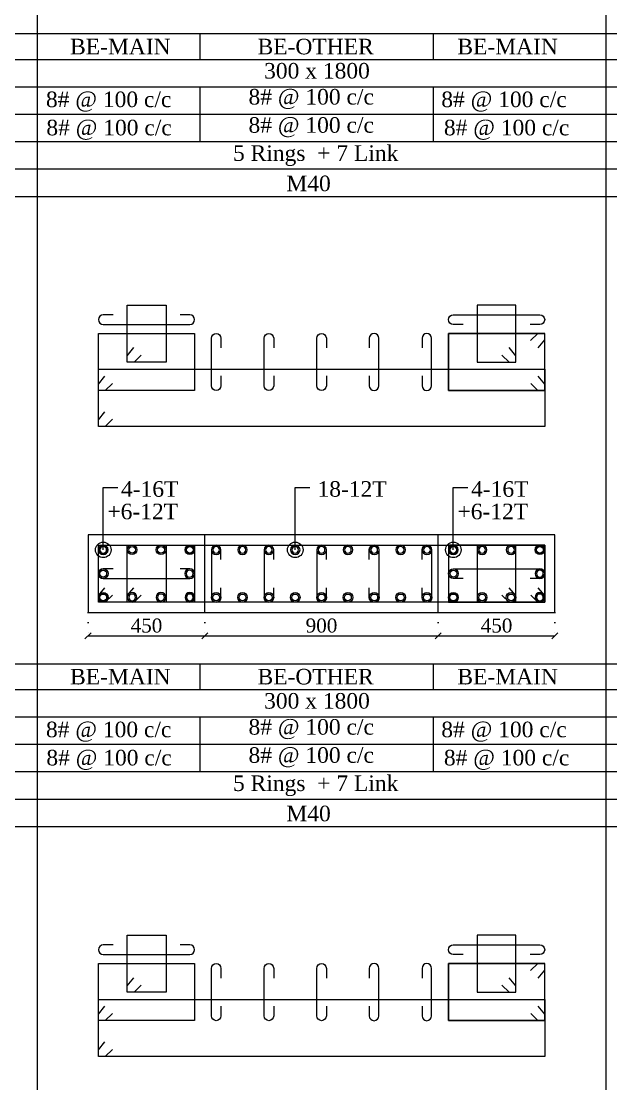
# Model space of a CAD drawing. Header units: millimetres. Extents: x 303 to 27724, y 300 to 68956.
# Drawn here: x 14502 to 16775, y 43684 to 47778 of the extents above; entities that cross this region are included whole.
import ezdxf

# ---------------------------------------------------------------- set-up
doc = ezdxf.new("R2010")
doc.units = ezdxf.units.MM
doc.linetypes.add('( Hidden )', pattern=[0.375, 0.25, -0.125])
doc.linetypes.add('DOT2', pattern=[0.125, 0, -0.125])
doc.layers.get('Defpoints').update_dxf_attribs({"lineweight": 0})
for name, color, linetype, lineweight in [('S-COL. STEEL DIA', 1, 'Continuous', 9), ('S-DIM FOOTING', 7, 'Continuous', 0), ('S-SECTION', 5, 'Continuous', 0), ('S-SECTION MARK', 7, 'Continuous', 0), ('S-SHEET', 7, 'Continuous', 0), ('S-STEEL', 1, 'Continuous', 9), ('S-STEEL-1', 1, 'Continuous', 0), ('S-STEEL-1 C.S.', 106, 'Continuous', 0), ('S-TEXT', 7, 'Continuous', 0)]:
    doc.layers.add(name, color=color, linetype=linetype, lineweight=lineweight)
doc.styles.add('AR', font='ARIALUNI.TTF', dxfattribs={"width": 0.8})
doc.styles.add('S-ROMANS', font='times.ttf')
doc.styles.add('TEXT', font='times.ttf')
doc.dimstyles.new('100', dxfattribs={"dimtxt": 180, "dimasz": 80, "dimexe": 0.18, "dimexo": 0.0625, "dimgap": 1, "dimtad": 1, "dimdec": 0, "dimzin": 0, "dimdsep": 46, "dimtxsty": 'AR', "dimblk": 'DOT', "dimcen": 0.09, "dimse1": 1, "dimse2": 1, "dimclrd": 50, "dimclrt": 256, "dimadec": 0, "dimazin": 0, "dimtfac": 1, "dimtdec": 0, "dimtix": 1, "dimtofl": 0, "dimtmove": 2, "dimatfit": 0, "dimfxl": 1, "dimtolj": 1, "dimtzin": 0, "dimlwd": -1, "dimarcsym": 0})
doc.dimstyles.new('SETU', dxfattribs={"dimtxt": 230, "dimasz": 0.2, "dimexe": 0.1, "dimexo": 0.1, "dimgap": 0.05, "dimtad": 1, "dimdec": 0, "dimzin": 0, "dimdsep": 46, "dimtxsty": 'TEXT', "dimblk": 'OBLIQUE', "dimcen": 0.09, "dimdle": 0.1, "dimclrd": 4, "dimclre": 256, "dimclrt": 256, "dimadec": 1, "dimazin": 0, "dimtfac": 1, "dimtdec": 0, "dimtix": 1, "dimtofl": 0, "dimtmove": 2, "dimatfit": 0, "dimfxl": 1, "dimtolj": 1, "dimtzin": 0, "dimlwd": -1, "dimlwe": -1, "dimarcsym": 1})

# ---------------------------------------------------------------- blocks, each defined once
blk = doc.blocks.new('*U4')
at = {"layer": 'S-COL. STEEL DIA'}
h = blk.add_hatch(color=256, dxfattribs=at)
h.dxf.hatch_style = 1
h.paths.add_polyline_path([(-18.5, 0, 1), (18.5, 0, 1)])
h.paths.add_polyline_path([(13, 0, -1), (-13, 0, -1)], flags=16)
at = {"layer": 'S-COL. STEEL DIA', "lineweight": 5}
for radius in [18.5, 13]:
    blk.add_circle((0, 0), radius, dxfattribs=at)
blk = doc.blocks.new('*U6')
at = {"layer": 'S-COL. STEEL DIA', "lineweight": 5}
for radius in [18.5, 13, 13]:
    blk.add_circle((0, 0), radius, dxfattribs=at)
blk = doc.blocks.new('_Oblique')
at = {"color": 0, "linetype": 'ByBlock', "lineweight": -2}
blk.add_line((-0.5, -0.5), (0.5, 0.5), dxfattribs=at)
blk = doc.blocks.new('*D2142')
at = {"layer": 'Defpoints', "color": 0}
for p in [(14759.7, 45499.6), (15209.7, 45499.6), (15209.7, 45409.8)]:
    blk.add_point(p, dxfattribs=at)
at = {"layer": 'S-DIM FOOTING', "linetype": 'DOT2', "ltscale": 300}
for p, q in [((14759.7, 45499.5), (14759.7, 45409.6)), ((15209.7, 45499.5), (15209.7, 45409.6))]:
    blk.add_line(p, q, dxfattribs=at)
at = {"layer": 'S-DIM FOOTING', "ltscale": 300}
blk.add_line((14759.5, 45409.8), (15209.8, 45409.8), dxfattribs=at)
at = {"layer": 'S-DIM FOOTING', "linetype": 'ByBlock', "xscale": 24, "yscale": 24, "zscale": 24, "rotation": 180}
blk.add_blockref('_Oblique', (14759.7, 45409.8), dxfattribs=at)
at = {"layer": 'S-DIM FOOTING', "linetype": 'ByBlock', "xscale": 24, "yscale": 24, "zscale": 24}
blk.add_blockref('_Oblique', (15209.7, 45409.8), dxfattribs=at)
at = {"layer": 'S-DIM FOOTING', "insert": (14984.7, 45449.2), "char_height": 54, "attachment_point": 5, "style": 'TEXT'}
blk.add_mtext('\\A1;450', dxfattribs=at)
blk = doc.blocks.new('*D2143')
at = {"layer": 'Defpoints', "color": 0}
for p in [(15209.7, 45499.6), (16109.7, 45499.6), (16109.7, 45409.8)]:
    blk.add_point(p, dxfattribs=at)
at = {"layer": 'S-DIM FOOTING', "linetype": 'DOT2', "ltscale": 300}
for p, q in [((15209.7, 45499.5), (15209.7, 45409.6)), ((16109.7, 45499.5), (16109.7, 45409.6))]:
    blk.add_line(p, q, dxfattribs=at)
at = {"layer": 'S-DIM FOOTING', "ltscale": 300}
blk.add_line((15209.5, 45409.8), (16109.8, 45409.8), dxfattribs=at)
at = {"layer": 'S-DIM FOOTING', "linetype": 'ByBlock', "xscale": 24, "yscale": 24, "zscale": 24, "rotation": 180}
blk.add_blockref('_Oblique', (15209.7, 45409.8), dxfattribs=at)
at = {"layer": 'S-DIM FOOTING', "linetype": 'ByBlock', "xscale": 24, "yscale": 24, "zscale": 24}
blk.add_blockref('_Oblique', (16109.7, 45409.8), dxfattribs=at)
at = {"layer": 'S-DIM FOOTING', "insert": (15659.7, 45449.3), "char_height": 54, "attachment_point": 5, "style": 'TEXT'}
blk.add_mtext('\\A1;900', dxfattribs=at)
blk = doc.blocks.new('*D2144')
at = {"layer": 'Defpoints', "color": 0}
for p in [(16109.7, 45499.6), (16559.7, 45499.6), (16559.7, 45409.8)]:
    blk.add_point(p, dxfattribs=at)
at = {"layer": 'S-DIM FOOTING', "linetype": 'DOT2', "ltscale": 300}
for p, q in [((16109.7, 45499.5), (16109.7, 45409.6)), ((16559.7, 45499.5), (16559.7, 45409.6))]:
    blk.add_line(p, q, dxfattribs=at)
at = {"layer": 'S-DIM FOOTING', "ltscale": 300}
blk.add_line((16109.5, 45409.8), (16559.8, 45409.8), dxfattribs=at)
at = {"layer": 'S-DIM FOOTING', "linetype": 'ByBlock', "xscale": 24, "yscale": 24, "zscale": 24, "rotation": 180}
blk.add_blockref('_Oblique', (16109.7, 45409.8), dxfattribs=at)
at = {"layer": 'S-DIM FOOTING', "linetype": 'ByBlock', "xscale": 24, "yscale": 24, "zscale": 24}
blk.add_blockref('_Oblique', (16559.7, 45409.8), dxfattribs=at)
at = {"layer": 'S-DIM FOOTING', "insert": (16334.7, 45449.2), "char_height": 54, "attachment_point": 5, "style": 'TEXT'}
blk.add_mtext('\\A1;450', dxfattribs=at)
blk = doc.blocks.new('_Dot')
at = {"linetype": 'ByBlock', "lineweight": -2}
blk.add_line((-0.5, 0), (-1, 0), dxfattribs=at)
at = {"linetype": 'ByBlock', "const_width": 0.5}
blk.add_lwpolyline([(-0.25, 0, 1), (0.25, 0, 1)], format="xyb", close=True, dxfattribs=at)

msp = doc.modelspace()

# ---------------------------------------------------------------- linework, layer by layer
at = {"layer": 'S-SECTION', "elevation": 3.6}
msp.add_lwpolyline([(16559.7, 45499.6), (16559.7, 45799.6), (14759.7, 45799.6), (14759.7, 45499.6)], close=True, dxfattribs=at)
at = {"layer": 'S-SHEET'}
for p, q in [((14562.7, 68956, 0.5), (14562.7, 299.8, 1)), ((16756.3, 68956, 1.3), (16756.3, 299.8, 1.9)), ((303, 47730.6, 7.2), (27724.1, 47730.6, 7.2)), ((15190.1, 47730.4, 2.9), (15190.1, 47630.9, 2.9)), ((16090.1, 47730.4, 2.9), (16090.1, 47630.9, 2.9)), ((303, 47631.1, -0.8), (27724.1, 47631.1, -0.8)), ((303, 47525.9, -0.8), (27724.1, 47525.9, -0.8)), ((303, 47525.9, -0.8), (27724.1, 47525.9, -0.8)), ((15190.1, 47525.7, 2.9), (15190.1, 47314.4, 2.9)), ((16090.1, 47525.7, 2.9), (16090.1, 47314.4, 2.9)), ((303, 47420.1, -0.8), (27724.1, 47420.1, -0.8)), ((303, 47314.6, -0.8), (27724.1, 47314.6, -0.8)), ((303, 47209, -0.8), (27724.1, 47209, -0.8)), ((303, 45302.6, 7.2), (27724.1, 45302.6, 7.2)), ((15190.1, 45302.4, 2.9), (15190.1, 45202.9, 2.9)), ((16090.1, 45302.4, 2.9), (16090.1, 45202.9, 2.9)), ((303, 45203, -0.8), (27724.1, 45203, -0.8)), ((303, 45097.8, -0.8), (27724.1, 45097.8, -0.8)), ((303, 45097.8, -0.8), (27724.1, 45097.8, -0.8)), ((15190.1, 45097.6, 2.9), (15190.1, 44886.3, 2.9)), ((16090.1, 45097.6, 2.9), (16090.1, 44886.3, 2.9)), ((303, 44992, -0.8), (27724.1, 44992, -0.8)), ((303, 44886.5, -0.8), (27724.1, 44886.5, -0.8)), ((303, 44781, -0.8), (27724.1, 44781, -0.8))]:
    msp.add_line(p, q, dxfattribs=at)
at = {"layer": 'S-SHEET', "color": 0}
for p, q in [((303, 47103.5, -0.8), (27724.1, 47103.5, -0.8)), ((303, 44675.5, -0.8), (27724.1, 44675.5, -0.8))]:
    msp.add_line(p, q, dxfattribs=at)
at = {"layer": 'S-STEEL', "color": 3, "elevation": 3.6}
for points in [[(14855.8, 46646.9), (14818.1, 46646.9, 1), (14818.1, 46610), (15152, 46610, 1), (15152, 46646.9), (15114.8, 46646.9)], [(16205.8, 46610), (16168.1, 46610, -1), (16168.1, 46646.9), (16502, 46646.9, -1), (16502, 46610), (16464.8, 46610)], [(15272.1, 46411.2), (15272.1, 46373.5, -1), (15235.2, 46373.5), (15235.2, 46556.6, -1), (15272.1, 46556.6), (15272.1, 46519.4)], [(15475.3, 46411.2), (15475.3, 46373.5, -1), (15438.4, 46373.5), (15438.4, 46556.6, -1), (15475.3, 46556.6), (15475.3, 46519.4)], [(15678.5, 46411.2), (15678.5, 46373.5, -1), (15641.6, 46373.5), (15641.6, 46556.6, -1), (15678.5, 46556.6), (15678.5, 46519.4)], [(15844, 46411.2), (15844, 46373.5, 1), (15880.9, 46373.5), (15880.9, 46556.6, 1), (15844, 46556.6), (15844, 46519.4)], [(16047.3, 46411.2), (16047.3, 46373.5, 1), (16084.2, 46373.5), (16084.2, 46556.6, 1), (16047.3, 46556.6), (16047.3, 46519.4)], [(15272.1, 45703.5), (15272.1, 45741.2, 1), (15235.2, 45741.2), (15235.2, 45558.1, 1), (15272.1, 45558.1), (15272.1, 45595.3)], [(15475.3, 45703.5), (15475.3, 45741.2, 1), (15438.4, 45741.2), (15438.4, 45558.1, 1), (15475.3, 45558.1), (15475.3, 45595.3)], [(15678.5, 45703.5), (15678.5, 45741.2, 1), (15641.6, 45741.2), (15641.6, 45558.1, 1), (15678.5, 45558.1), (15678.5, 45595.3)], [(15844, 45703.5), (15844, 45741.2, -1), (15880.9, 45741.2), (15880.9, 45558.1, -1), (15844, 45558.1), (15844, 45595.3)], [(16047.3, 45703.5), (16047.3, 45741.2, -1), (16084.2, 45741.2), (16084.2, 45558.1, -1), (16047.3, 45558.1), (16047.3, 45595.3)], [(14855.8, 45668.1), (14818.1, 45668.1, 1), (14818.1, 45631.2), (15152, 45631.2, 1), (15152, 45668.1), (15114.8, 45668.1)], [(16205.8, 45631.2), (16168.1, 45631.2, -1), (16168.1, 45668.1), (16502, 45668.1, -1), (16502, 45631.2), (16464.8, 45631.2)], [(14855.8, 44218.8), (14818.1, 44218.8, 1), (14818.1, 44181.9), (15152, 44182, 1), (15152, 44218.9), (15114.8, 44218.9)], [(16205.8, 44182), (16168.1, 44182, -1), (16168.1, 44218.9), (16502, 44218.9, -1), (16502, 44182), (16464.8, 44182)], [(15272.1, 43983.2), (15272.1, 43945.4, -1), (15235.2, 43945.4), (15235.2, 44128.5, -1), (15272.1, 44128.5), (15272.1, 44091.3)], [(15475.3, 43983.2), (15475.3, 43945.4, -1), (15438.4, 43945.4), (15438.4, 44128.5, -1), (15475.3, 44128.5), (15475.3, 44091.3)], [(15678.5, 43983.2), (15678.5, 43945.4, -1), (15641.6, 43945.4), (15641.6, 44128.5, -1), (15678.5, 44128.5), (15678.5, 44091.3)], [(15844, 43983.2), (15844, 43945.4, 1), (15880.9, 43945.4), (15880.9, 44128.5, 1), (15844, 44128.5), (15844, 44091.3)], [(16047.3, 43983.2), (16047.3, 43945.4, 1), (16084.2, 43945.4), (16084.2, 44128.5, 1), (16047.3, 44128.5), (16047.3, 44091.3)]]:
    msp.add_lwpolyline(points, format="xyb", dxfattribs=at)
at = {"layer": 'S-STEEL', "color": 1, "elevation": 3.6}
for points in [[(16466.1, 46547.8), (16493.6, 46575.1), (16519.7, 46575.1), (16519.7, 46355.1), (16148.9, 46355.1), (16148.9, 46575.1), (16519.7, 46575.1), (16519.7, 46550.1), (16494.5, 46519.2)], [(14853.2, 46244.4), (14825.7, 46217), (14799.6, 46217), (14799.7, 46437), (16520.5, 46437), (16520.4, 46217), (14799.6, 46217), (14799.6, 46242.1), (14824.8, 46272.9)], [(14853.2, 45566.9), (14825.7, 45539.6), (14799.6, 45539.6), (14799.7, 45759.6), (16520.5, 45759.6), (16520.4, 45539.6), (14799.6, 45539.6), (14799.6, 45564.7), (14824.8, 45595.5)], [(16466.1, 44119.7), (16493.6, 44147.1), (16519.7, 44147.1), (16519.7, 43927.1), (16148.9, 43927.1), (16148.9, 44147.1), (16519.7, 44147.1), (16519.7, 44122), (16494.5, 44091.2)], [(14853.2, 43816.3), (14825.7, 43789), (14799.6, 43789), (14799.7, 44009), (16520.5, 44009), (16520.4, 43789), (14799.6, 43789), (14799.6, 43814), (14824.8, 43844.9)]]:
    msp.add_lwpolyline(points, dxfattribs=at)
at = {"layer": 'S-STEEL-1', "color": 41, "elevation": 3.6}
for points in [[(14964.5, 46491.8), (14937, 46464.5), (14910.9, 46464.5), (14910.9, 46684.5), (15060.4, 46684.5), (15060.4, 46464.5), (14910.9, 46464.5), (14910.9, 46489.5), (14936.1, 46520.4)], [(16355.6, 46491.8), (16383.1, 46464.5), (16409.2, 46464.5), (16409.2, 46684.5), (16259.7, 46684.5), (16259.7, 46464.5), (16409.2, 46464.5), (16409.2, 46489.5), (16384, 46520.4)], [(14964.5, 45566.9), (14937, 45539.6), (14910.9, 45539.6), (14910.9, 45759.6), (15060.4, 45759.6), (15060.4, 45539.6), (14910.9, 45539.6), (14910.9, 45564.7), (14936.1, 45595.5)], [(16355.6, 45566.9), (16383.1, 45539.6), (16409.2, 45539.6), (16409.2, 45759.6), (16259.7, 45759.6), (16259.7, 45539.6), (16409.2, 45539.6), (16409.2, 45564.7), (16384, 45595.5)], [(14964.5, 44063.8), (14937, 44036.5), (14910.9, 44036.5), (14910.9, 44256.5), (15060.4, 44256.5), (15060.4, 44036.5), (14910.9, 44036.5), (14910.9, 44061.5), (14936.1, 44092.3)], [(16355.6, 44063.8), (16383.1, 44036.5), (16409.2, 44036.5), (16409.2, 44256.5), (16259.7, 44256.5), (16259.7, 44036.5), (16409.2, 44036.5), (16409.2, 44061.5), (16384, 44092.3)]]:
    msp.add_lwpolyline(points, dxfattribs=at)
at = {"layer": 'S-STEEL-1', "color": 6, "elevation": 3.6}
for points in [[(14853.2, 46382.4), (14825.7, 46355.1), (14799.6, 46355.1), (14799.7, 46575.1), (15170.5, 46575.1), (15170.4, 46355.1), (14799.6, 46355.1), (14799.6, 46380.1), (14824.8, 46411)], [(16466.9, 46382.4), (16494.4, 46355.1), (16520.5, 46355.1), (16520.5, 46575.1), (16149.7, 46575.1), (16149.7, 46355.1), (16520.5, 46355.1), (16520.5, 46380.1), (16495.3, 46411)], [(14853.2, 45566.9), (14825.7, 45539.6), (14799.6, 45539.6), (14799.7, 45759.6), (15170.5, 45759.6), (15170.4, 45539.6), (14799.6, 45539.6), (14799.6, 45564.7), (14824.8, 45595.5)], [(16466.9, 45566.9), (16494.4, 45539.6), (16520.5, 45539.6), (16520.5, 45759.6), (16149.7, 45759.6), (16149.7, 45539.6), (16520.5, 45539.6), (16520.5, 45564.7), (16495.3, 45595.5)], [(14853.2, 43954.4), (14825.7, 43927.1), (14799.6, 43927.1), (14799.7, 44147.1), (15170.5, 44147.1), (15170.4, 43927.1), (14799.6, 43927.1), (14799.6, 43952.1), (14824.8, 43983)], [(16466.9, 43954.4), (16494.4, 43927.1), (16520.5, 43927.1), (16520.5, 44147.1), (16149.7, 44147.1), (16149.7, 43927.1), (16520.5, 43927.1), (16520.5, 43952.1), (16495.3, 43983)]]:
    msp.add_lwpolyline(points, dxfattribs=at)
at = {"layer": 'S-STEEL-1 C.S.', "color": 8, "linetype": '( Hidden )'}
for p, q in [((15209.7, 45499.6, 3.6), (15209.7, 45799.6, 3.6)), ((16109.7, 45499.6, 3.6), (16109.7, 45799.6, 3.6))]:
    msp.add_line(p, q, dxfattribs=at)

# ---------------------------------------------------------------- block references
at = {"layer": 'S-COL. STEEL DIA', "xscale": -1, "rotation": 180}
for name, p in [('*U4', (14818.1, 45741.2, 3.6)), ('*U6', (15253.6, 45741.2, 3.6)), ('*U6', (15355.2, 45741.2, 3.6)), ('*U6', (15456.8, 45741.2, 3.6)), ('*U6', (15558.4, 45741.2, 3.6)), ('*U6', (15660.1, 45741.2, 3.6)), ('*U6', (15761.7, 45741.2, 3.6)), ('*U6', (15863.3, 45741.2, 3.6)), ('*U6', (15964.9, 45741.2, 3.6)), ('*U6', (16066.5, 45741.2, 3.6)), ('*U4', (16168.1, 45741.2, 3.6)), ('*U6', (16279.4, 45741.2, 3.6)), ('*U6', (16390.7, 45741.2, 3.6))]:
    msp.add_blockref(name, p, dxfattribs=at)
at = {"layer": 'S-COL. STEEL DIA', "rotation": 180}
for name, p in [('*U6', (14929.4, 45741.2, 3.6)), ('*U6', (15040.7, 45741.2, 3.6)), ('*U4', (15152, 45741.2, 3.6)), ('*U4', (16502, 45741.2, 3.6))]:
    msp.add_blockref(name, p, dxfattribs=at)
at = {"layer": 'S-COL. STEEL DIA'}
for name, p in [('*U6', (14818.1, 45649.6, 3.6)), ('*U6', (16168.9, 45649.6, 3.6)), ('*U4', (14818.1, 45558.1, 3.6)), ('*U6', (15253.6, 45558.1, 3.6)), ('*U6', (15355.2, 45558.1, 3.6)), ('*U6', (15456.8, 45558.1, 3.6)), ('*U6', (15558.4, 45558.1, 3.6)), ('*U6', (15660.1, 45558.1, 3.6)), ('*U6', (15761.7, 45558.1, 3.6)), ('*U6', (15863.3, 45558.1, 3.6)), ('*U6', (15964.9, 45558.1, 3.6)), ('*U6', (16066.5, 45558.1, 3.6)), ('*U4', (16168.1, 45558.1, 3.6)), ('*U6', (16279.4, 45558.1, 3.6)), ('*U6', (16390.7, 45558.1, 3.6))]:
    msp.add_blockref(name, p, dxfattribs=at)
at = {"layer": 'S-COL. STEEL DIA', "xscale": -1}
for name, p in [('*U6', (15151.2, 45649.6, 3.6)), ('*U6', (16502, 45649.6, 3.6)), ('*U6', (14929.4, 45558.1, 3.6)), ('*U6', (15040.7, 45558.1, 3.6)), ('*U4', (15152, 45558.1, 3.6)), ('*U4', (16502, 45558.1, 3.6))]:
    msp.add_blockref(name, p, dxfattribs=at)

# ---------------------------------------------------------------- texts
at = {"layer": 'S-TEXT', "style": 'S-ROMANS'}
for s, p in [('BE-MAIN ', (14690.2, 47650.7, 2.9)), ('BE-OTHER', (15413.2, 47650.7, 2.9)), ('BE-MAIN ', (16183.7, 47650.7, 2.9)), ('300 x 1800', (15438.4, 47557.4, 2.9)), ('8# @ 100 c/c', (14597.2, 47447.2, 2.9)), ('8# @ 100 c/c', (15378.2, 47457.2, 2.9)), ('8# @ 100 c/c', (16121.7, 47447.2, 2.9)), ('8# @ 100 c/c', (14598.7, 47338.5, 2.9)), ('8# @ 100 c/c', (15378.2, 47348.5, 2.9)), ('8# @ 100 c/c', (16131.7, 47338.5, 2.9)), ('5 Rings  + 7 Link', (15318.4, 47240.1, 2.9)), ('M40', (15524.3, 47123.3, 2.9)), ('BE-MAIN ', (14690.2, 45222.6, 2.9)), ('BE-OTHER', (15413.2, 45222.6, 2.9)), ('BE-MAIN ', (16183.7, 45222.6, 2.9)), ('300 x 1800', (15438.4, 45129.4, 2.9)), ('8# @ 100 c/c', (14597.2, 45019.1, 2.9)), ('8# @ 100 c/c', (15378.2, 45029.1, 2.9)), ('8# @ 100 c/c', (16121.7, 45019.1, 2.9)), ('8# @ 100 c/c', (14598.7, 44910.5, 2.9)), ('8# @ 100 c/c', (15378.2, 44920.5, 2.9)), ('8# @ 100 c/c', (16131.7, 44910.5, 2.9)), ('5 Rings  + 7 Link', (15318.4, 44812, 2.9)), ('M40', (15524.3, 44695.3, 2.9))]:
    msp.add_text(s, height=60, dxfattribs=at).set_placement(p)
at = {"layer": 'S-TEXT', "color": 7, "style": 'TEXT'}
for s, p in [('4-16T', (14886.5, 45945.9, 3.6)), ('18-12T', (15644.3, 45945.9, 3.6)), ('4-16T', (16236.5, 45945.9, 3.6)), ('+6-12T', (14834.1, 45859.1, 3.6)), ('+6-12T', (16184.1, 45859.1, 3.6))]:
    msp.add_text(s, height=60, dxfattribs=at).set_placement(p)

# ---------------------------------------------------------------- dimensions: what is measured, and where the dimension line sits
at = {"layer": 'S-DIM FOOTING', "ltscale": 300}
for base, p1, p2, picture, middle in [((15209.7, 45409.8, 3.3), (14759.7, 45499.6, 3.6), (15209.7, 45499.6, 3.6), '*D2142', (14984.7, 45449.2, 3.3)), ((16109.7, 45409.8, 3.3), (15209.7, 45499.6, 3.6), (16109.7, 45499.6, 3.6), '*D2143', (15659.7, 45449.3, 3.3)), ((16559.7, 45409.8, 3.3), (16109.7, 45499.6, 3.6), (16559.7, 45499.6, 3.6), '*D2144', (16334.7, 45449.2, 3.3))]:
    dim = msp.add_linear_dim(base=base, p1=p1, p2=p2, angle=180, dimstyle='SETU', override={"dimscale": 1.2, "dimtxt": 45, "dimasz": 20, "dimgap": 10, "dimblk1": 'Oblique', "dimblk2": 'Oblique', "dimsah": 1, "dimclrd": 256, "dimarcsym": 1}, dxfattribs=at)
    dim.commit()
    dim.dimension.update_dxf_attribs({"geometry": picture, "text_midpoint": middle})

# ---------------------------------------------------------------- leaders
at = {"layer": 'S-SECTION MARK'}
for points in [[(14818.1, 45741.2, 3.6), (14818.1, 45981.7, 3.6), (14874.5, 45981.7, 3.6)], [(15558.4, 45741.2, 3.6), (15558.4, 45981.7, 3.6), (15614.9, 45981.7, 3.6)], [(16168.1, 45741.2, 3.6), (16168.1, 45981.7, 3.6), (16224.5, 45981.7, 3.6)]]:
    msp.add_leader(points, dimstyle='100', override={"dimasz": 60, "dimtad": 0, "dimclrd": 256, "dimldrblk": 'DotBlank', "dimfxl": 50, "dimfxlon": 1, "dimarcsym": 1}, dxfattribs=at)

doc.saveas('drawing.dxf')
